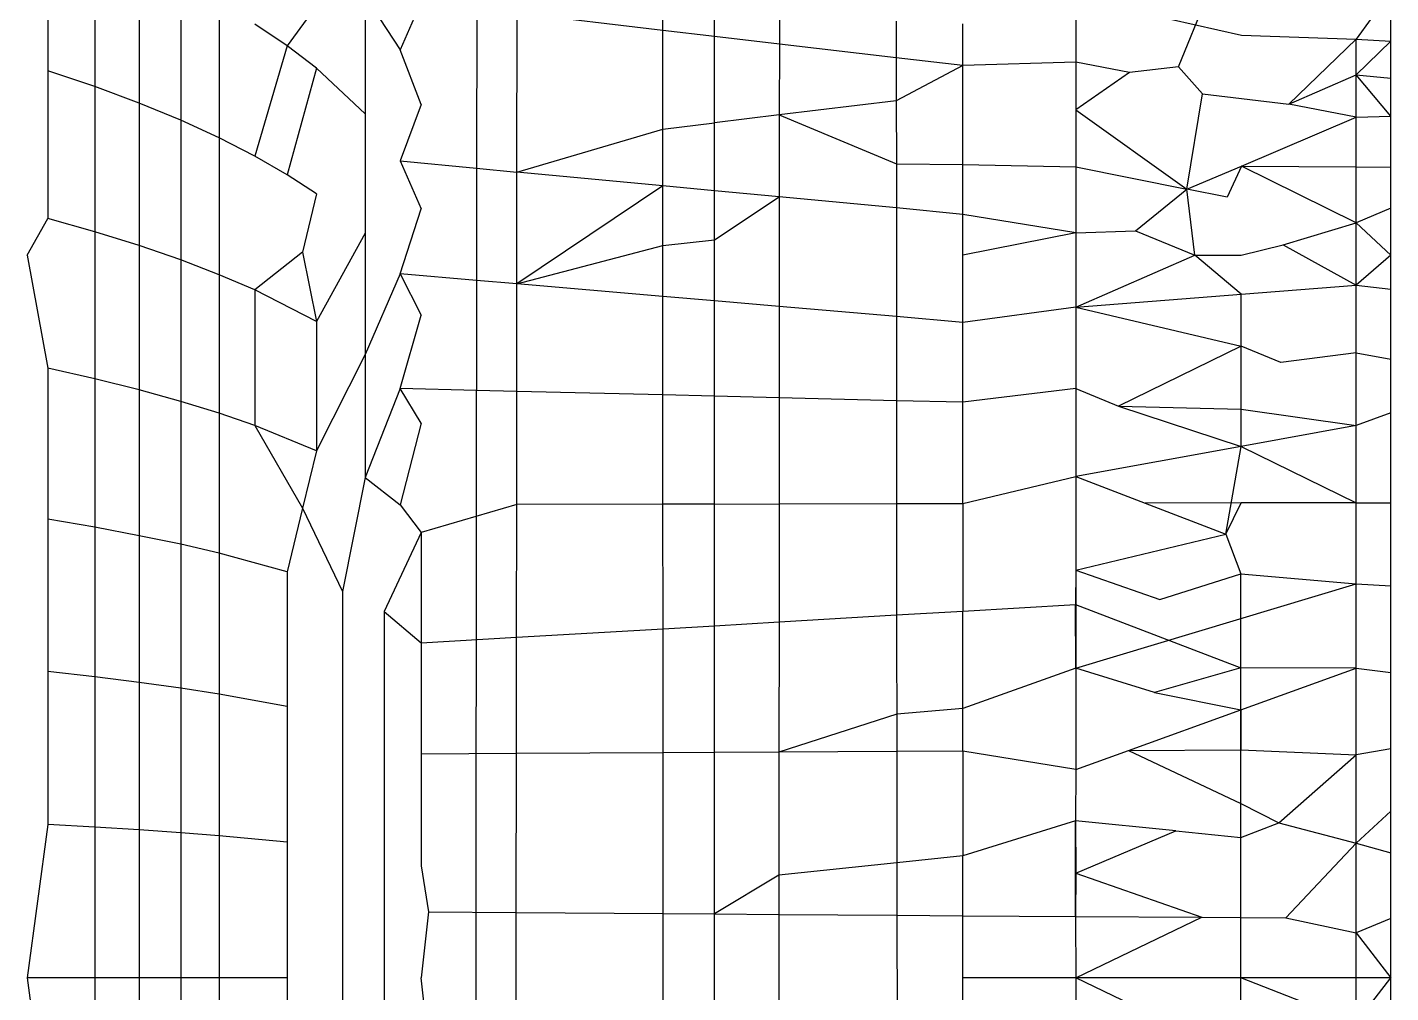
# Model space of a CAD drawing. Header units: inches. Extents: x 17 to 4615, y 5 to 3256.
# Drawn here: x 1649.232 to 1650.252, y 2417.341 to 2418.064 of the extents above; entities that cross this region are included whole.
import ezdxf

# ---------------------------------------------------------------- set-up
doc = ezdxf.new("R2010")
doc.units = ezdxf.units.IN
doc.header["$MEASUREMENT"] = 0

msp = doc.modelspace()

# ---------------------------------------------------------------- linework, layer by layer
for p, q in [((1649.2478, 2418.14), (1649.2478, 2418.031)), ((1649.283, 2418.1262), (1649.283, 2418.0192)), ((1649.3162, 2418.1119), (1649.3162, 2418.0068)), ((1649.4682, 2418.1063), (1649.4269, 2418.0496)), ((1649.7951, 2418.1029), (1649.7951, 2418.0509)), ((1650.0937, 2418.034), (1650.1217, 2418.1023)), ((1649.3472, 2418.097), (1649.3472, 2417.994)), ((1649.708, 2418.0612), (1649.708, 2418.0962)), ((1649.7465, 2418.0566), (1649.7465, 2418.0992)), ((1650.2525, 2418.0909), (1650.2265, 2418.0545)), ((1650.2525, 2418.0532), (1650.2525, 2418.0909)), ((1649.3761, 2418.0817), (1649.3761, 2417.9808)), ((1649.4851, 2418.0867), (1649.4851, 2417.9988)), ((1649.4851, 2418.0867), (1649.5113, 2418.0467)), ((1649.5271, 2418.0825), (1649.5113, 2418.0467)), ((1650.0168, 2418.0859), (1650.0168, 2418.0375)), ((1650.0168, 2418.0859), (1650.1407, 2418.0577)), ((1649.5687, 2418.0776), (1649.5686, 2417.9581)), ((1649.5988, 2417.9552), (1649.5989, 2418.074)), ((1649.708, 2418.0612), (1649.5989, 2418.074)), ((1649.4269, 2418.0496), (1649.4027, 2418.0659)), ((1649.7465, 2418.0566), (1649.708, 2418.0612)), ((1649.708, 2417.9874), (1649.708, 2418.0612)), ((1649.8825, 2418.0681), (1649.8825, 2418.0406)), ((1649.9324, 2418.0348), (1649.9324, 2418.0661)), ((1649.4269, 2418.0496), (1649.4027, 2417.9672)), ((1649.4488, 2418.033), (1649.4269, 2418.0496)), ((1649.7951, 2418.0509), (1649.7465, 2418.0566)), ((1649.7465, 2417.992), (1649.7465, 2418.0566)), ((1649.7951, 2418.0509), (1649.795, 2417.9979)), ((1649.8825, 2418.0406), (1649.7951, 2418.0509)), ((1650.1407, 2418.0577), (1650.2265, 2418.0545)), ((1650.2265, 2418.0545), (1650.1762, 2418.0061)), ((1650.2265, 2418.028), (1650.2265, 2418.0545)), ((1650.2265, 2418.0545), (1650.2525, 2418.0532)), ((1650.2525, 2418.0532), (1650.2265, 2418.028)), ((1650.2525, 2417.9971), (1650.2525, 2418.0532)), ((1649.5271, 2418.0058), (1649.5113, 2418.0467)), ((1649.9324, 2418.0348), (1649.8825, 2418.0406)), ((1649.8825, 2418.0406), (1649.8825, 2418.0085)), ((1649.2478, 2418.031), (1649.2478, 2417.9204)), ((1649.283, 2418.0192), (1649.2478, 2418.031)), ((1649.4488, 2418.033), (1649.4269, 2417.9532)), ((1649.4851, 2417.9988), (1649.4488, 2418.033)), ((1649.9324, 2418.0348), (1649.8825, 2418.0085)), ((1650.0168, 2418.0375), (1649.9324, 2418.0348)), ((1649.9324, 2417.9609), (1649.9324, 2418.0348)), ((1650.0168, 2418.0375), (1650.0168, 2418.0018)), ((1650.057, 2418.0296), (1650.0168, 2418.0375)), ((1650.057, 2418.0296), (1650.0168, 2418.0018)), ((1650.0937, 2418.034), (1650.057, 2418.0296)), ((1650.0937, 2418.034), (1650.1116, 2418.0137)), ((1650.1762, 2418.0061), (1650.2265, 2418.028)), ((1650.2265, 2417.9962), (1650.2265, 2418.028)), ((1650.2265, 2418.028), (1650.2525, 2418.0254)), ((1650.2525, 2417.9971), (1650.2265, 2418.028)), ((1649.283, 2418.0192), (1649.283, 2417.9105)), ((1649.3162, 2418.0068), (1649.283, 2418.0192)), ((1649.8825, 2418.0085), (1649.795, 2417.9979)), ((1649.8825, 2418.0085), (1649.8826, 2417.9613)), ((1650.0998, 2417.9425), (1650.1116, 2418.0137)), ((1650.1116, 2418.0137), (1650.1762, 2418.0061)), ((1649.3162, 2418.0068), (1649.3162, 2417.9002)), ((1649.3472, 2417.994), (1649.3162, 2418.0068)), ((1649.4851, 2417.9988), (1649.4851, 2417.9094)), ((1649.5271, 2418.0058), (1649.5113, 2417.9636)), ((1649.795, 2417.9979), (1649.7465, 2417.992)), ((1649.795, 2417.9979), (1649.8826, 2417.9613)), ((1649.795, 2417.9979), (1649.795, 2417.9366)), ((1650.0168, 2418.0018), (1650.0168, 2417.9591)), ((1650.0168, 2418.0018), (1650.0998, 2417.9425)), ((1650.2265, 2417.9962), (1650.1762, 2418.0061)), ((1649.3472, 2417.994), (1649.3472, 2417.8894)), ((1649.3761, 2417.9808), (1649.3472, 2417.994)), ((1649.5988, 2417.9552), (1649.708, 2417.9874)), ((1649.708, 2417.9874), (1649.7465, 2417.992)), ((1649.708, 2417.9449), (1649.708, 2417.9874)), ((1649.7465, 2417.9412), (1649.7465, 2417.992)), ((1650.1407, 2417.9596), (1650.2265, 2417.9962)), ((1650.2265, 2417.9962), (1650.2525, 2417.9971)), ((1650.2265, 2417.9591), (1650.2265, 2417.9962)), ((1650.2525, 2417.9589), (1650.2525, 2417.9971)), ((1649.3761, 2417.9808), (1649.3761, 2417.8784)), ((1649.4027, 2417.9672), (1649.3761, 2417.9808)), ((1649.4269, 2417.9532), (1649.4027, 2417.9672)), ((1649.5113, 2417.9636), (1649.5271, 2417.9276)), ((1649.5113, 2417.9636), (1649.5686, 2417.9581)), ((1649.5686, 2417.9581), (1649.5988, 2417.9552)), ((1649.5686, 2417.9581), (1649.5686, 2417.8741)), ((1649.8826, 2417.9613), (1649.9324, 2417.9609)), ((1649.8826, 2417.9613), (1649.8826, 2417.9283)), ((1649.9324, 2417.9609), (1650.0168, 2417.9591)), ((1649.9324, 2417.9235), (1649.9324, 2417.9609)), ((1650.0168, 2417.9591), (1650.0168, 2417.9097)), ((1650.0168, 2417.9591), (1650.0998, 2417.9425)), ((1650.0998, 2417.9425), (1650.1407, 2417.9596)), ((1650.1407, 2417.9596), (1650.1302, 2417.9364)), ((1650.1407, 2417.9596), (1650.2265, 2417.9591)), ((1650.2265, 2417.9171), (1650.1407, 2417.9596)), ((1650.2265, 2417.9171), (1650.2265, 2417.9591)), ((1650.2265, 2417.9591), (1650.2525, 2417.9589)), ((1650.2525, 2417.9281), (1650.2525, 2417.9589)), ((1649.4488, 2417.9389), (1649.4269, 2417.9532)), ((1649.5987, 2417.8715), (1649.5988, 2417.9552)), ((1649.708, 2417.9449), (1649.5988, 2417.9552)), ((1649.4488, 2417.9389), (1649.4384, 2417.8953)), ((1649.708, 2417.9449), (1649.5987, 2417.8715)), ((1649.7465, 2417.9412), (1649.708, 2417.9449)), ((1649.708, 2417.9002), (1649.708, 2417.9449)), ((1649.795, 2417.9366), (1649.7465, 2417.9412)), ((1649.7465, 2417.9044), (1649.7465, 2417.9412)), ((1649.7465, 2417.9044), (1649.795, 2417.9366)), ((1649.8826, 2417.9283), (1649.795, 2417.9366)), ((1649.795, 2417.9366), (1649.795, 2417.8546)), ((1650.0614, 2417.9113), (1650.0998, 2417.9425)), ((1650.1302, 2417.9364), (1650.0998, 2417.9425)), ((1650.1059, 2417.8931), (1650.0998, 2417.9425)), ((1649.5113, 2417.879), (1649.5271, 2417.9276)), ((1649.9324, 2417.9235), (1649.8826, 2417.9283)), ((1649.8826, 2417.9283), (1649.8826, 2417.847)), ((1650.2525, 2417.9281), (1650.2265, 2417.9171)), ((1650.2525, 2417.8931), (1650.2525, 2417.9281)), ((1649.2324, 2417.8931), (1649.2478, 2417.9204)), ((1649.283, 2417.9105), (1649.2478, 2417.9204)), ((1649.9324, 2417.8931), (1649.9324, 2417.9235)), ((1650.0168, 2417.9097), (1649.9324, 2417.9235)), ((1650.172, 2417.9007), (1650.2265, 2417.9171)), ((1650.2265, 2417.8706), (1650.2265, 2417.9171)), ((1650.2265, 2417.9171), (1650.2525, 2417.8931)), ((1649.283, 2417.9105), (1649.283, 2417.8005)), ((1649.3162, 2417.9002), (1649.283, 2417.9105)), ((1649.4851, 2417.9094), (1649.4488, 2417.8433)), ((1649.4851, 2417.9094), (1649.4851, 2417.8186)), ((1650.0168, 2417.9097), (1649.9324, 2417.8931)), ((1650.0168, 2417.9097), (1650.0614, 2417.9113)), ((1650.0168, 2417.9097), (1650.0168, 2417.8542)), ((1650.0614, 2417.9113), (1650.1059, 2417.8931)), ((1649.3162, 2417.9002), (1649.3162, 2417.7922)), ((1649.3472, 2417.8894), (1649.3162, 2417.9002)), ((1649.4384, 2417.8953), (1649.4027, 2417.867)), ((1649.4384, 2417.8953), (1649.4488, 2417.8433)), ((1649.5987, 2417.8715), (1649.708, 2417.9002)), ((1649.708, 2417.9002), (1649.7465, 2417.9044)), ((1649.708, 2417.8621), (1649.708, 2417.9002)), ((1649.7465, 2417.8588), (1649.7465, 2417.9044)), ((1650.1406, 2417.8931), (1650.172, 2417.9007)), ((1650.172, 2417.9007), (1650.2265, 2417.8706)), ((1649.2324, 2417.8931), (1649.2478, 2417.8084)), ((1649.3472, 2417.8894), (1649.3472, 2417.7836)), ((1649.3761, 2417.8784), (1649.3472, 2417.8894)), ((1649.9324, 2417.8427), (1649.9324, 2417.8931)), ((1650.0168, 2417.8542), (1650.1059, 2417.8931)), ((1650.1059, 2417.8931), (1650.1406, 2417.8931)), ((1650.1406, 2417.8639), (1650.1059, 2417.8931)), ((1650.2525, 2417.8931), (1650.2265, 2417.8706)), ((1650.2525, 2417.8676), (1650.2525, 2417.8931)), ((1649.3761, 2417.8784), (1649.3761, 2417.7747)), ((1649.4027, 2417.867), (1649.3761, 2417.8784)), ((1649.5113, 2417.879), (1649.4851, 2417.8186)), ((1649.5113, 2417.879), (1649.5271, 2417.848)), ((1649.5686, 2417.8741), (1649.5113, 2417.879)), ((1649.4027, 2417.867), (1649.4027, 2417.7655)), ((1649.4488, 2417.8433), (1649.4027, 2417.867)), ((1649.5686, 2417.8741), (1649.5685, 2417.7918)), ((1649.5987, 2417.8715), (1649.5686, 2417.8741)), ((1649.708, 2417.8621), (1649.5987, 2417.8715)), ((1649.5987, 2417.7911), (1649.5987, 2417.8715)), ((1650.1406, 2417.8639), (1650.2265, 2417.8706)), ((1650.2265, 2417.8199), (1650.2265, 2417.8706)), ((1650.2265, 2417.8706), (1650.2525, 2417.8676)), ((1650.2525, 2417.8152), (1650.2525, 2417.8676)), ((1649.7465, 2417.8588), (1649.708, 2417.8621)), ((1649.708, 2417.7884), (1649.708, 2417.8621)), ((1649.795, 2417.8546), (1649.7465, 2417.8588)), ((1649.7465, 2417.7875), (1649.7465, 2417.8588)), ((1649.795, 2417.8546), (1649.7949, 2417.7863)), ((1649.8826, 2417.847), (1649.795, 2417.8546)), ((1650.0168, 2417.8542), (1650.1406, 2417.8639)), ((1650.1406, 2417.8248), (1650.1406, 2417.8639)), ((1649.5113, 2417.7932), (1649.5271, 2417.848)), ((1649.9324, 2417.8427), (1649.8826, 2417.847)), ((1649.8826, 2417.847), (1649.8827, 2417.7841)), ((1650.0168, 2417.8542), (1649.9324, 2417.8427)), ((1650.0168, 2417.8542), (1650.0168, 2417.7932)), ((1650.0168, 2417.8542), (1650.1406, 2417.8248)), ((1649.4488, 2417.8433), (1649.4488, 2417.7465)), ((1649.9324, 2417.7829), (1649.9324, 2417.8427)), ((1650.1406, 2417.8248), (1650.0489, 2417.7801)), ((1650.1405, 2417.7779), (1650.1406, 2417.8248)), ((1650.1702, 2417.8127), (1650.1406, 2417.8248)), ((1649.4851, 2417.8186), (1649.4488, 2417.7465)), ((1649.4851, 2417.8186), (1649.4851, 2417.7267)), ((1650.2265, 2417.8199), (1650.1702, 2417.8127)), ((1650.2265, 2417.7655), (1650.2265, 2417.8199)), ((1650.2265, 2417.8199), (1650.2525, 2417.8152)), ((1650.2525, 2417.7751), (1650.2525, 2417.8152)), ((1649.2478, 2417.8084), (1649.2478, 2417.6954)), ((1649.283, 2417.8005), (1649.2478, 2417.8084)), ((1649.283, 2417.8005), (1649.283, 2417.6894)), ((1649.3162, 2417.7922), (1649.283, 2417.8005)), ((1649.5113, 2417.7932), (1649.4851, 2417.7267)), ((1649.5271, 2417.7673), (1649.5113, 2417.7932)), ((1649.5685, 2417.7918), (1649.5113, 2417.7932)), ((1649.3162, 2417.7922), (1649.3162, 2417.6831)), ((1649.3472, 2417.7836), (1649.3162, 2417.7922)), ((1649.3472, 2417.7836), (1649.3472, 2417.6767)), ((1649.3761, 2417.7747), (1649.3472, 2417.7836)), ((1649.5678, 2416.8191), (1649.5685, 2417.7918)), ((1649.5987, 2417.7911), (1649.5685, 2417.7918)), ((1649.5986, 2417.7065), (1649.5987, 2417.7911)), ((1649.708, 2417.7884), (1649.5987, 2417.7911)), ((1649.7465, 2417.7875), (1649.708, 2417.7884)), ((1649.708, 2417.7067), (1649.708, 2417.7884)), ((1649.7949, 2417.7863), (1649.7465, 2417.7875)), ((1649.7465, 2417.7068), (1649.7465, 2417.7875)), ((1649.8827, 2417.7841), (1649.7949, 2417.7863)), ((1649.7949, 2417.7863), (1649.7949, 2417.7069)), ((1649.9324, 2417.7829), (1649.8827, 2417.7841)), ((1649.8827, 2417.7841), (1649.8827, 2417.7071)), ((1650.0168, 2417.7932), (1649.9324, 2417.7829)), ((1650.0168, 2417.7932), (1650.0168, 2417.7273)), ((1650.0168, 2417.7932), (1650.0489, 2417.7801)), ((1649.3761, 2417.7747), (1649.3761, 2417.67)), ((1649.4027, 2417.7655), (1649.3761, 2417.7747)), ((1649.9324, 2417.7072), (1649.9324, 2417.7829)), ((1650.0489, 2417.7801), (1650.1405, 2417.7779)), ((1650.0489, 2417.7801), (1650.1405, 2417.7498)), ((1650.1405, 2417.7779), (1650.2265, 2417.7655)), ((1650.1405, 2417.7498), (1650.1405, 2417.7779)), ((1650.2525, 2417.7751), (1650.2265, 2417.7655)), ((1650.2525, 2417.7078), (1650.2525, 2417.7751)), ((1649.4488, 2417.7465), (1649.4027, 2417.7655)), ((1649.4027, 2417.7655), (1649.4384, 2417.7037)), ((1649.5271, 2417.7673), (1649.5113, 2417.7063)), ((1650.2265, 2417.7655), (1650.1405, 2417.7498)), ((1650.2265, 2417.7077), (1650.2265, 2417.7655)), ((1649.4488, 2417.7465), (1649.4384, 2417.7037)), ((1650.1405, 2417.7498), (1650.0168, 2417.7273)), ((1650.1292, 2417.6843), (1650.1405, 2417.7498)), ((1650.1405, 2417.7498), (1650.2265, 2417.7077)), ((1649.4851, 2417.7267), (1649.4682, 2417.6414)), ((1649.4851, 2417.7267), (1649.5113, 2417.7063)), ((1649.9324, 2417.7072), (1650.0168, 2417.7273)), ((1650.0168, 2417.7273), (1650.0168, 2417.6574)), ((1650.0168, 2417.7273), (1650.0688, 2417.7074)), ((1649.4384, 2417.7037), (1649.4269, 2417.656)), ((1649.4384, 2417.7037), (1649.4682, 2417.6414)), ((1649.5113, 2417.7063), (1649.5271, 2417.6855)), ((1649.5986, 2417.7065), (1649.5271, 2417.6855)), ((1649.5985, 2417.6071), (1649.5986, 2417.7065)), ((1649.708, 2417.7067), (1649.5986, 2417.7065)), ((1649.7465, 2417.7068), (1649.708, 2417.7067)), ((1649.7081, 2417.6135), (1649.708, 2417.7067)), ((1649.7465, 2417.7068), (1649.7949, 2417.7069)), ((1649.7465, 2417.6158), (1649.7465, 2417.7068)), ((1649.7949, 2417.7069), (1649.8827, 2417.7071)), ((1649.7949, 2417.7069), (1649.7949, 2417.6186)), ((1649.8827, 2417.7071), (1649.9324, 2417.7072)), ((1649.8827, 2417.7071), (1649.8828, 2417.6238)), ((1649.9324, 2417.7072), (1649.9324, 2417.6267)), ((1650.1405, 2417.7076), (1650.0688, 2417.7074)), ((1650.0688, 2417.7074), (1650.1292, 2417.6843)), ((1650.1292, 2417.6843), (1650.1405, 2417.7076)), ((1650.2265, 2417.7077), (1650.1405, 2417.7076)), ((1650.2265, 2417.7077), (1650.2525, 2417.7078)), ((1650.2265, 2417.6471), (1650.2265, 2417.7077)), ((1650.2525, 2417.6455), (1650.2525, 2417.7078)), ((1649.2478, 2417.6954), (1649.2478, 2417.5815)), ((1649.283, 2417.6894), (1649.2478, 2417.6954)), ((1649.283, 2417.6894), (1649.283, 2417.5775)), ((1649.3162, 2417.6831), (1649.283, 2417.6894)), ((1649.3162, 2417.6831), (1649.3162, 2417.5733)), ((1649.3472, 2417.6767), (1649.3162, 2417.6831)), ((1649.5271, 2417.6855), (1649.4995, 2417.6263)), ((1649.5271, 2417.6855), (1649.5271, 2417.6029)), ((1650.0168, 2417.6574), (1650.1292, 2417.6843)), ((1650.1292, 2417.6843), (1650.1404, 2417.6547)), ((1649.3472, 2417.6767), (1649.3472, 2417.569)), ((1649.3761, 2417.67), (1649.3472, 2417.6767)), ((1649.3761, 2417.67), (1649.3761, 2417.5645)), ((1649.4269, 2417.656), (1649.3761, 2417.67)), ((1649.4269, 2417.656), (1649.4269, 2417.5552)), ((1650.0168, 2417.6574), (1650.0166, 2417.6317)), ((1650.0168, 2417.6574), (1650.0168, 2417.5841)), ((1650.0168, 2417.6574), (1650.0798, 2417.6354)), ((1650.0798, 2417.6354), (1650.1404, 2417.6547)), ((1650.1404, 2417.6547), (1650.2265, 2417.6471)), ((1650.1404, 2417.5842), (1650.1404, 2417.6547)), ((1649.4682, 2417.6414), (1649.4682, 2417.0632)), ((1650.0168, 2417.5841), (1650.2265, 2417.6471)), ((1650.2265, 2417.5841), (1650.2265, 2417.6471)), ((1650.2265, 2417.6471), (1650.2525, 2417.6455)), ((1650.2525, 2417.5807), (1650.2525, 2417.6455)), ((1649.9324, 2417.6267), (1650.0166, 2417.6317)), ((1650.0166, 2417.6317), (1650.1404, 2417.5842)), ((1650.0168, 2417.5841), (1650.0166, 2417.6317)), ((1649.4995, 2417.6263), (1649.5271, 2417.6029)), ((1649.4995, 2417.6263), (1649.4995, 2417.0784)), ((1649.7949, 2417.6186), (1649.8828, 2417.6238)), ((1649.8828, 2417.6238), (1649.9324, 2417.6267)), ((1649.8828, 2417.6238), (1649.8829, 2417.5216)), ((1649.9324, 2417.5219), (1649.9324, 2417.6267)), ((1649.5985, 2417.6071), (1649.7081, 2417.6135)), ((1649.7081, 2417.6135), (1649.7465, 2417.6158)), ((1649.7081, 2417.5207), (1649.7081, 2417.6135)), ((1649.7465, 2417.6158), (1649.7949, 2417.6186)), ((1649.7465, 2417.5209), (1649.7465, 2417.6158)), ((1649.7949, 2417.6186), (1649.7948, 2417.5211)), ((1649.5271, 2417.6029), (1649.5985, 2417.6071)), ((1649.5271, 2417.6029), (1649.5271, 2417.5197)), ((1649.5984, 2417.5201), (1649.5985, 2417.6071)), ((1649.2478, 2417.5815), (1649.2478, 2417.467)), ((1649.283, 2417.5775), (1649.2478, 2417.5815)), ((1650.0168, 2417.5841), (1649.9324, 2417.5538)), ((1650.0168, 2417.5841), (1650.0168, 2417.5082)), ((1650.0757, 2417.5659), (1650.0168, 2417.5841)), ((1650.1404, 2417.5842), (1650.0757, 2417.5659)), ((1650.2265, 2417.5841), (1650.1404, 2417.5842)), ((1650.1404, 2417.523), (1650.1404, 2417.5842)), ((1650.1404, 2417.5529), (1650.2265, 2417.5841)), ((1650.2265, 2417.5192), (1650.2265, 2417.5841)), ((1650.2265, 2417.5841), (1650.2525, 2417.5807)), ((1650.2525, 2417.5236), (1650.2525, 2417.5807)), ((1649.283, 2417.5775), (1649.283, 2417.465)), ((1649.3162, 2417.5733), (1649.283, 2417.5775)), ((1649.3162, 2417.5733), (1649.3162, 2417.463)), ((1649.3472, 2417.569), (1649.3162, 2417.5733)), ((1649.3472, 2417.569), (1649.3472, 2417.4608)), ((1649.3761, 2417.5645), (1649.3472, 2417.569)), ((1649.3761, 2417.5645), (1649.3761, 2417.4585)), ((1649.4269, 2417.5552), (1649.3761, 2417.5645)), ((1650.0757, 2417.5659), (1650.1404, 2417.5529)), ((1649.4269, 2417.5552), (1649.4269, 2417.4539)), ((1649.8829, 2417.5496), (1649.7948, 2417.5211)), ((1649.9324, 2417.5538), (1649.8829, 2417.5496)), ((1650.0563, 2417.5225), (1650.1404, 2417.5529)), ((1650.1404, 2417.5529), (1650.1404, 2417.523)), ((1649.5984, 2417.5201), (1649.5271, 2417.5197)), ((1649.5271, 2417.5197), (1649.5271, 2417.4361)), ((1649.5983, 2417.4011), (1649.5984, 2417.5201)), ((1649.7081, 2417.5207), (1649.5984, 2417.5201)), ((1649.7465, 2417.5209), (1649.7081, 2417.5207)), ((1649.7081, 2417.4004), (1649.7081, 2417.5207)), ((1649.7948, 2417.5211), (1649.7465, 2417.5209)), ((1649.7465, 2417.4001), (1649.7465, 2417.5209)), ((1649.8829, 2417.5216), (1649.7948, 2417.5211)), ((1649.7948, 2417.5211), (1649.7948, 2417.4291)), ((1649.9324, 2417.5219), (1649.8829, 2417.5216)), ((1649.8829, 2417.5216), (1649.883, 2417.4383)), ((1650.0168, 2417.5082), (1649.9324, 2417.5219)), ((1649.9324, 2417.5219), (1649.9324, 2417.4435)), ((1650.0168, 2417.5082), (1650.0563, 2417.5225)), ((1650.0563, 2417.5225), (1650.1404, 2417.523)), ((1650.0563, 2417.5225), (1650.1403, 2417.4828)), ((1650.1403, 2417.4573), (1650.1404, 2417.523)), ((1650.1404, 2417.523), (1650.2265, 2417.5192)), ((1650.1687, 2417.4682), (1650.2265, 2417.5192)), ((1650.2525, 2417.5236), (1650.2265, 2417.5192)), ((1650.2265, 2417.453), (1650.2265, 2417.5192)), ((1650.2525, 2417.477), (1650.2525, 2417.5236)), ((1650.0168, 2417.5082), (1650.0166, 2417.4699)), ((1650.1403, 2417.4573), (1650.1403, 2417.4828)), ((1650.1403, 2417.4828), (1650.1687, 2417.4682)), ((1650.2525, 2417.477), (1650.2265, 2417.453)), ((1650.2525, 2417.4459), (1650.2525, 2417.477)), ((1649.2478, 2417.467), (1649.2324, 2417.3523)), ((1649.283, 2417.465), (1649.2478, 2417.467)), ((1650.0166, 2417.4699), (1649.9324, 2417.4435)), ((1650.0166, 2417.4699), (1650.0168, 2417.4307)), ((1650.0917, 2417.4623), (1650.0166, 2417.4699)), ((1650.0166, 2417.3982), (1650.0166, 2417.4699)), ((1650.1403, 2417.4573), (1650.1687, 2417.4682)), ((1650.1687, 2417.4682), (1650.2265, 2417.453)), ((1649.283, 2417.465), (1649.283, 2417.3523)), ((1649.3162, 2417.463), (1649.283, 2417.465)), ((1649.3162, 2417.463), (1649.3162, 2417.3523)), ((1649.3472, 2417.4608), (1649.3162, 2417.463)), ((1649.3472, 2417.4608), (1649.3472, 2417.3523)), ((1649.3761, 2417.4585), (1649.3472, 2417.4608)), ((1649.3761, 2417.4585), (1649.3761, 2417.3523)), ((1649.4269, 2417.4539), (1649.3761, 2417.4585)), ((1650.0168, 2417.4307), (1650.0917, 2417.4623)), ((1650.0917, 2417.4623), (1650.1403, 2417.4573)), ((1650.1403, 2417.3974), (1650.1403, 2417.4573)), ((1649.4269, 2417.4539), (1649.4269, 2417.3523)), ((1650.2265, 2417.453), (1650.174, 2417.3972)), ((1650.2265, 2417.386), (1650.2265, 2417.453)), ((1650.2265, 2417.453), (1650.2525, 2417.4459)), ((1649.883, 2417.4383), (1649.7948, 2417.4291)), ((1649.9324, 2417.4435), (1649.883, 2417.4383)), ((1649.883, 2417.4383), (1649.883, 2417.3992)), ((1649.9324, 2417.3988), (1649.9324, 2417.4435)), ((1650.2525, 2417.3966), (1650.2525, 2417.4459)), ((1649.5271, 2417.4361), (1649.5325, 2417.4016)), ((1649.7948, 2417.4291), (1649.7465, 2417.4001)), ((1649.7948, 2417.4291), (1649.7948, 2417.3998)), ((1650.0168, 2417.4307), (1650.0166, 2417.3982)), ((1650.0168, 2417.4307), (1650.1112, 2417.3976)), ((1649.5325, 2417.4016), (1649.5271, 2417.3523)), ((1649.5325, 2417.4016), (1649.5983, 2417.4011)), ((1649.5983, 2417.4011), (1649.7081, 2417.4004)), ((1649.5983, 2417.3044), (1649.5983, 2417.4011)), ((1649.7081, 2417.4004), (1649.7465, 2417.4001)), ((1649.7081, 2417.3066), (1649.7081, 2417.4004)), ((1649.7465, 2417.4001), (1649.7948, 2417.3998)), ((1649.7465, 2417.3074), (1649.7465, 2417.4001)), ((1649.7948, 2417.3998), (1649.7947, 2417.3084)), ((1649.7948, 2417.3998), (1649.883, 2417.3992)), ((1649.883, 2417.3992), (1649.9324, 2417.3988)), ((1649.883, 2417.3992), (1649.8831, 2417.3102)), ((1649.9324, 2417.3523), (1649.9324, 2417.3988)), ((1649.9324, 2417.3988), (1650.0166, 2417.3982)), ((1650.0166, 2417.3982), (1650.0168, 2417.3523)), ((1650.0166, 2417.3982), (1650.1112, 2417.3976)), ((1650.0168, 2417.3523), (1650.1112, 2417.3976)), ((1650.1112, 2417.3976), (1650.1403, 2417.3974)), ((1650.1402, 2417.3523), (1650.1403, 2417.3974)), ((1650.1403, 2417.3974), (1650.174, 2417.3972)), ((1650.174, 2417.3972), (1650.2265, 2417.386)), ((1650.2525, 2417.3966), (1650.2265, 2417.386)), ((1650.2525, 2417.3523), (1650.2525, 2417.3966)), ((1650.2265, 2417.3187), (1650.2265, 2417.386)), ((1650.2265, 2417.386), (1650.2525, 2417.3523)), ((1649.2324, 2417.3523), (1649.2478, 2417.2376)), ((1649.283, 2417.3523), (1649.2324, 2417.3523)), ((1649.283, 2417.3523), (1649.283, 2417.2396)), ((1649.3162, 2417.3523), (1649.283, 2417.3523)), ((1649.3162, 2417.3523), (1649.3162, 2417.2417)), ((1649.3472, 2417.3523), (1649.3162, 2417.3523)), ((1649.3472, 2417.3523), (1649.3472, 2417.2438)), ((1649.3761, 2417.3523), (1649.3472, 2417.3523)), ((1649.3761, 2417.3523), (1649.3761, 2417.2461)), ((1649.4269, 2417.3523), (1649.3761, 2417.3523)), ((1649.4269, 2417.3523), (1649.4269, 2417.2507)), ((1649.5325, 2417.303), (1649.5271, 2417.3523)), ((1650.0168, 2417.3523), (1649.9324, 2417.3523)), ((1649.9324, 2417.3112), (1649.9324, 2417.3523)), ((1650.0168, 2417.3523), (1650.0166, 2417.3129)), ((1650.1402, 2417.3523), (1650.0168, 2417.3523)), ((1650.0955, 2417.3146), (1650.0168, 2417.3523)), ((1650.2265, 2417.3187), (1650.1402, 2417.3523)), ((1650.1402, 2417.3155), (1650.1402, 2417.3523)), ((1650.2525, 2417.3523), (1650.1402, 2417.3523)), ((1650.2265, 2417.3187), (1650.2525, 2417.3523)), ((1650.2525, 2417.3178), (1650.2525, 2417.3523))]:
    msp.add_line(p, q)

doc.saveas('drawing.dxf')
